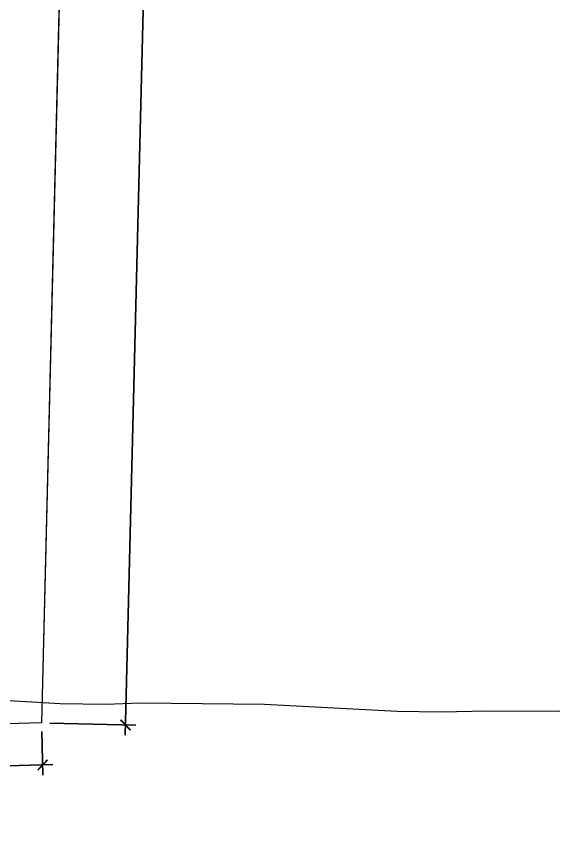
# Model space of a CAD drawing. Header units: millimetres. Extents: x 1418 to 1811, y 1796 to 1956.
# Drawn here: x 1523.12 to 1539.04, y 1807.04 to 1831.13 of the extents above; entities that cross this region are included whole.
import ezdxf

# ---------------------------------------------------------------- set-up
doc = ezdxf.new("R2010")
doc.units = ezdxf.units.MM
for name, color, linetype, lineweight in [('206_MURO_E_MURO_ARRIMO', 9, 'Continuous', 18), ('604_CURVA_INTERM', 9, 'Continuous', 18), ('PA6_TERRENO', 6, 'Continuous', 18), ('PA6_TEXTO', 3, 'Continuous', 18)]:
    doc.layers.add(name, color=color, linetype=linetype, lineweight=lineweight)
doc.styles.add('200 Médio', font='arial.ttf', dxfattribs={"height": 0.75})
doc.styles.add('ARIAL', font='ARIAL', dxfattribs={"height": 0.2})
doc.dimstyles.new('AQ250', dxfattribs={"dimscale": 10, "dimtxt": 0.05, "dimasz": 0.03, "dimexe": 0.03, "dimexo": 0.025, "dimgap": 0.025, "dimtad": 1, "dimzin": 0, "dimdsep": 46, "dimtxsty": 'ARIAL', "dimblk": 'ARCHTICK', "dimcen": 0.09, "dimdle": 0.03, "dimclrt": 7, "dimadec": 0, "dimazin": 0, "dimtfac": 1, "dimtix": 1, "dimtmove": 2, "dimatfit": 3, "dimldrblk": 'OPEN90', "dimfxl": 1, "dimtvp": 1, "dimtolj": 1, "dimtzin": 0, "dimarcsym": 0})

# ---------------------------------------------------------------- blocks, each defined once
blk = doc.blocks.new('_ArchTick')
at = {"color": 0, "linetype": 'ByBlock', "const_width": 0.15}
blk.add_lwpolyline([(-0.5, -0.5), (0.5, 0.5)], dxfattribs=at)
blk = doc.blocks.new('*D6')
at = {"layer": 'Defpoints', "color": 0, "transparency": 16777216}
for p in [(1523.861, 1810.357), (1523.896, 1809.121), (1462.009, 1808.579)]:
    blk.add_point(p, dxfattribs=at)
at = {"layer": 'PA6_TEXTO', "color": 0, "lineweight": -2, "transparency": 16777216}
for p, q in [((1523.868, 1810.107), (1523.905, 1808.821)), ((1461.744, 1807.334), (1524.196, 1809.13)), ((1462.016, 1808.329), (1462.053, 1807.043))]:
    blk.add_line(p, q, dxfattribs=at)
at = {"layer": 'PA6_TEXTO', "color": 0, "lineweight": -2, "transparency": 16777216, "xscale": 0.3, "yscale": 0.3, "zscale": 0.3}
for p, rotation in [((1523.896, 1809.121), 1.646576467976572), ((1462.044, 1807.343), 181.6465764679766)]:
    blk.add_blockref('_ArchTick', p, dxfattribs=dict(at, rotation=rotation))
at = {"layer": 'PA6_TEXTO', "color": 7, "transparency": 16777216, "insert": (1492.952, 1808.865), "char_height": 0.75, "attachment_point": 5, "rotation": 1.6466, "style": '200 Médio'}
blk.add_mtext('\\A1;61.88', dxfattribs=at)
blk = doc.blocks.new('_Open90')
at = {"color": 0, "linetype": 'ByBlock', "lineweight": -2}
for p, q in [((0, 0), (-1, 0)), ((-0.5, 0.5), (0, 0)), ((0, 0), (-0.5, -0.5))]:
    blk.add_line(p, q, dxfattribs=at)
blk = doc.blocks.new('*D7')
at = {"layer": 'Defpoints', "color": 0, "transparency": 16777216}
for p in [(1525.828, 1890.337), (1528.299, 1890.276), (1523.861, 1810.357)]:
    blk.add_point(p, dxfattribs=at)
at = {"layer": 'PA6_TEXTO', "color": 0, "lineweight": -2, "transparency": 16777216}
for p, q in [((1526.325, 1809.996), (1528.307, 1890.576)), ((1526.078, 1890.331), (1528.599, 1890.269)), ((1524.111, 1810.351), (1526.632, 1810.289))]:
    blk.add_line(p, q, dxfattribs=at)
at = {"layer": 'PA6_TEXTO', "color": 0, "lineweight": -2, "transparency": 16777216, "xscale": 0.3, "yscale": 0.3, "zscale": 0.3}
for p, rotation in [((1528.299, 1890.276), 88.59100896413369), ((1526.332, 1810.296), 268.5910089641337)]:
    blk.add_blockref('_ArchTick', p, dxfattribs=dict(at, rotation=rotation))
at = {"layer": 'PA6_TEXTO', "color": 7, "transparency": 16777216, "insert": (1527.948, 1850.271), "char_height": 0.75, "attachment_point": 5, "rotation": 268.591, "style": '200 Médio'}
blk.add_mtext('\\A1;80.00', dxfattribs=at)

msp = doc.modelspace()

# ---------------------------------------------------------------- linework, layer by layer
at = {"layer": '206_MURO_E_MURO_ARRIMO'}
msp.add_line((1526.611, 1922.168), (1523.861, 1810.357), dxfattribs=at)
at = {"layer": '604_CURVA_INTERM', "elevation": 723}
msp.add_lwpolyline([(1539.103, 1810.69), (1536.954, 1810.699), (1535.622, 1810.674), (1534.321, 1810.691), (1530.421, 1810.903), (1526.755, 1810.933), (1525.754, 1810.897), (1524.416, 1810.919), (1522.226, 1811.045), (1520.869, 1811.073), (1519.503, 1810.972), (1515.51, 1810.854), (1514.196, 1810.805), (1513.096, 1810.81), (1511.775, 1810.783), (1510.468, 1810.709), (1507.813, 1810.627), (1506.641, 1810.644)], dxfattribs=at)
at = {"layer": 'PA6_TERRENO'}
msp.add_lwpolyline([(1525.828, 1890.337), (1523.861, 1810.357), (1462.009, 1808.579), (1464.448, 1891.831)], close=True, dxfattribs=at)

# ---------------------------------------------------------------- dimensions: what is measured, and where the dimension line sits
at = {"layer": 'PA6_TEXTO'}
for p1, p2, distance, picture, middle in [((1523.861, 1810.357), (1525.828, 1890.337), -2.472, '*D7', (1527.948, 1850.271)), ((1462.009, 1808.579), (1523.861, 1810.357), -1.237, '*D6', (1492.952, 1808.865))]:
    dim = msp.add_aligned_dim(p1=p1, p2=p2, distance=distance, dimstyle='AQ250', override={"dimtxsty": '200 Médio'}, dxfattribs=at)
    dim.commit()
    dim.dimension.update_dxf_attribs({"geometry": picture, "text_midpoint": middle})

doc.saveas('drawing.dxf')
